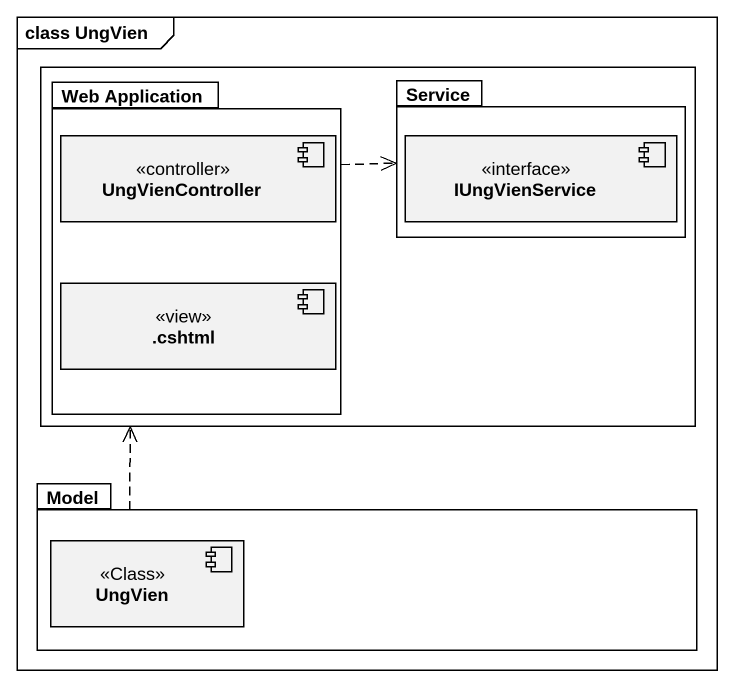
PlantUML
@startuml
mainframe class UngVien
rectangle " " as rectangle1 {
  package "Web Application" as Web_Application {
    component UngVienController <<controller>>
    component ".cshtml" as cshtml <<view>>
  }
  package Service {
    component IUngVienService <<interface>>
  }
}
package Model {
  component UngVien <<Class>>
}
Web_Application .right.> Service
Model .up.> rectangle1
@enduml
